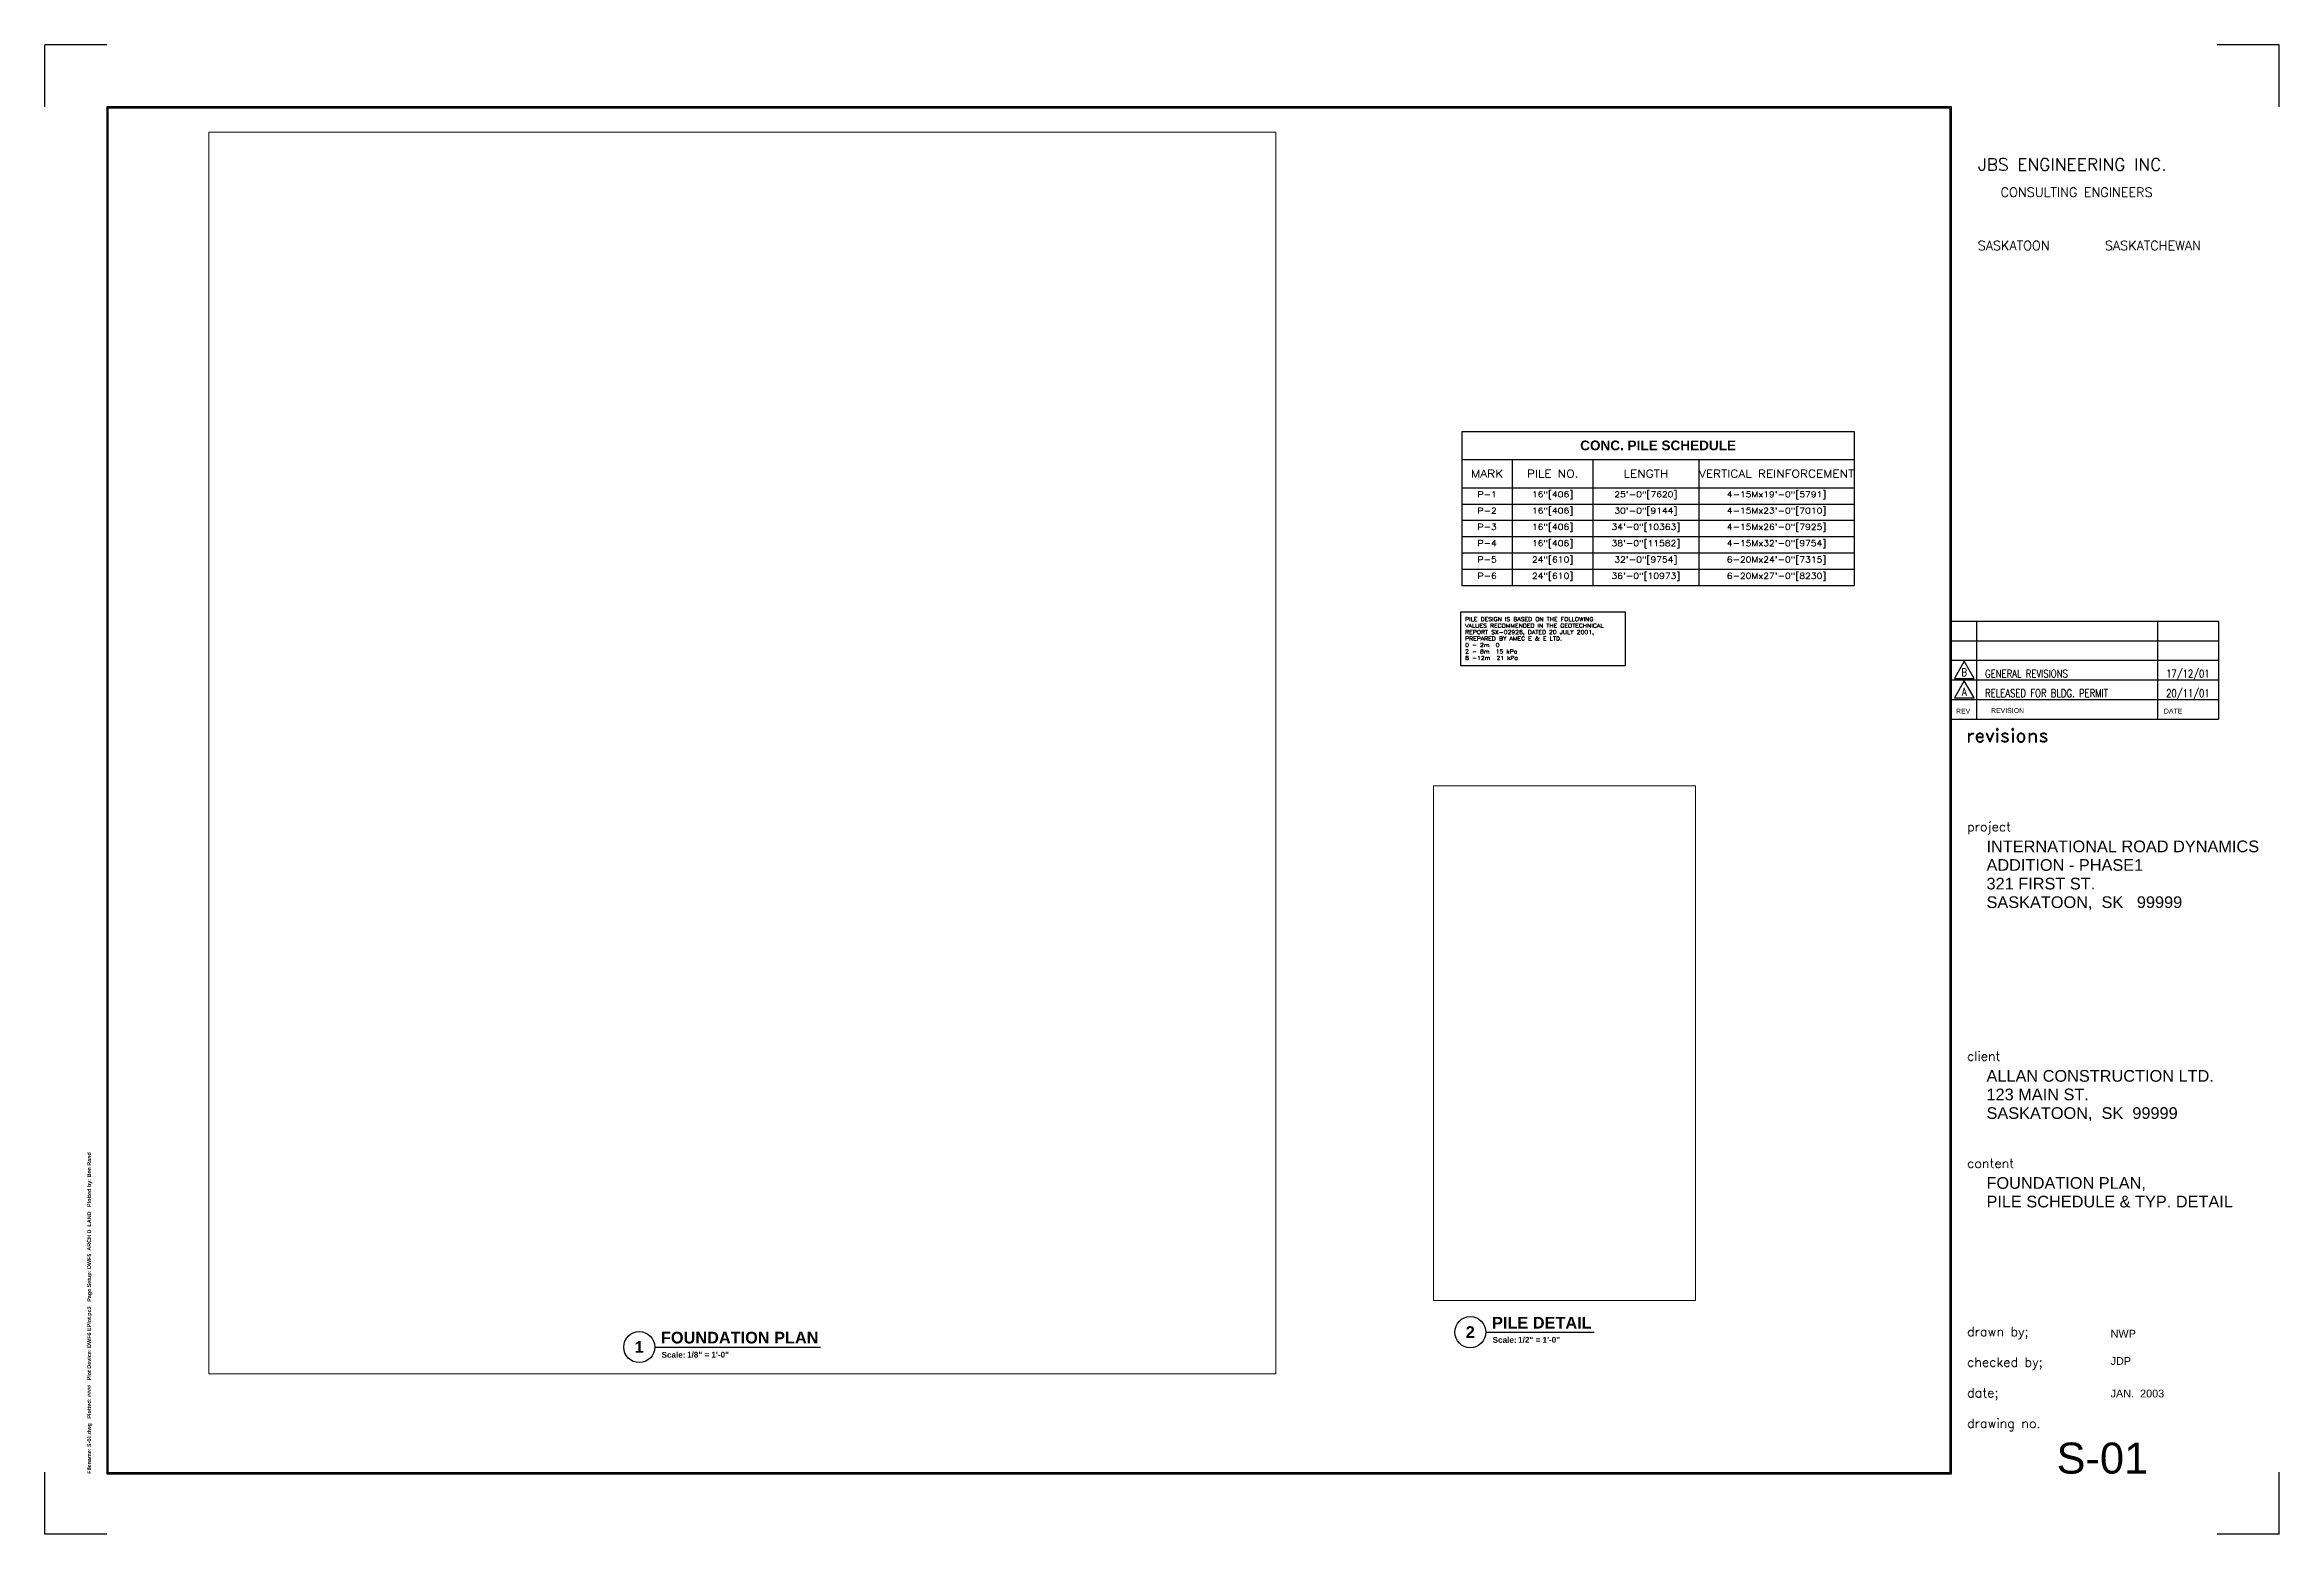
# Paper-space layout 'FOUNDATION PLAN' of a CAD drawing. Header units: inches. Extents: x -0.3 to 35.7, y -0.7 to 23.3.
import ezdxf
from ezdxf.enums import TextEntityAlignment as Align

# ---------------------------------------------------------------- set-up
doc = ezdxf.new("R2010")
doc.units = ezdxf.units.IN
doc.header["$MEASUREMENT"] = 0
doc.layers.get('0').update_dxf_attribs({"linetype": 'CONTINUOUS'})
for name, color, linetype in [('PS_Annot', 5, 'CONTINUOUS'), ('Struc_Plan_Fdn_Dim', 2, 'CONTINUOUS'), ('TB_BORDER', 6, 'CONTINUOUS'), ('TB_CORNERS', 1, 'CONTINUOUS'), ('TB_INFORMATION', 3, 'CONTINUOUS'), ('TB_TEXT1', 160, 'CONTINUOUS'), ('TB_TEXT3', 10, 'CONTINUOUS'), ('TB_TEXT4', 4, 'CONTINUOUS'), ('TEXT', 4, 'CONTINUOUS'), ('TITLE', 7, 'CONTINUOUS'), ('TS-TEXT2', 7, 'CONTINUOUS')]:
    doc.layers.add(name, color=color, linetype=linetype)
doc.layers.add('PS_Viewport', color=220, linetype='CONTINUOUS', plot=False)
doc.styles.add('ROMANC', font='romanc')
doc.styles.add('ROMAND', font='ROMAND')
doc.styles.add('ROMANS-115', font='romans.shx', dxfattribs={"width": 1.15})
doc.styles.add('ROMANS-80', font='romans.shx', dxfattribs={"width": 0.8})
doc.styles.add('SANSERIF', font='sanss___.ttf')
doc.styles.add('SANSSERIFBOLD', font='sanssb__.ttf')

# ---------------------------------------------------------------- blocks, each defined once
blk = doc.blocks.new('Rev')
at = {"color": 4}
blk.add_lwpolyline([(1.243, 0.24), (1.083, -0.036), (1.402, -0.036)], close=True, dxfattribs=at)
at = {"layer": 'TEXT', "style": 'ROMANS-80', "width": 0.8}
blk.add_attdef('REV', text='', height=0.125, dxfattribs=at).set_placement((1.242, 0.062), align=Align.MIDDLE)
for p in [(1.578, -0.06), (4.494, -0.06)]:
    blk.add_attdef('REV', text='', height=0.125, dxfattribs=at).set_placement(p, align=Align.BOTTOM_LEFT)
blk = doc.blocks.new('*T1')
at = {"layer": 'PS_Annot', "color": 0, "lineweight": -2}
for p, q in [((0, 0), (0.811, 0)), ((0, 0), (0, -0.453)), ((0.811, 0), (2.108, 0)), ((2.108, 0), (3.818, 0)), ((3.818, 0), (6.318, 0)), ((6.318, 0), (6.318, -0.453)), ((0, -0.453), (0.811, -0.453)), ((0, -0.453), (0, -0.907)), ((0.811, -0.453), (2.108, -0.453)), ((0.811, -0.453), (0.811, -0.907)), ((2.108, -0.453), (3.818, -0.453)), ((2.108, -0.453), (2.108, -0.907)), ((3.818, -0.453), (6.318, -0.453)), ((3.818, -0.453), (3.818, -0.907)), ((6.318, -0.453), (6.318, -0.907)), ((0, -0.907), (0.811, -0.907)), ((0, -0.907), (0, -1.17)), ((0.811, -0.907), (2.108, -0.907)), ((0.811, -0.907), (0.811, -1.17)), ((2.108, -0.907), (3.818, -0.907)), ((2.108, -0.907), (2.108, -1.17)), ((3.818, -0.907), (6.318, -0.907)), ((3.818, -0.907), (3.818, -1.17)), ((6.318, -0.907), (6.318, -1.17)), ((0, -1.17), (0.811, -1.17)), ((0, -1.17), (0, -1.432)), ((0, -1.432), (0.811, -1.432)), ((0, -1.432), (0, -1.695)), ((0.811, -1.17), (2.108, -1.17)), ((0.811, -1.17), (0.811, -1.432)), ((0.811, -1.432), (2.108, -1.432)), ((0.811, -1.432), (0.811, -1.695)), ((2.108, -1.17), (3.818, -1.17)), ((2.108, -1.17), (2.108, -1.432)), ((2.108, -1.432), (3.818, -1.432)), ((2.108, -1.432), (2.108, -1.695)), ((3.818, -1.17), (6.318, -1.17)), ((3.818, -1.17), (3.818, -1.432)), ((3.818, -1.432), (6.318, -1.432)), ((3.818, -1.432), (3.818, -1.695)), ((6.318, -1.17), (6.318, -1.432)), ((6.318, -1.432), (6.318, -1.695)), ((0, -1.695), (0.811, -1.695)), ((0, -1.695), (0, -1.958)), ((0.811, -1.695), (2.108, -1.695)), ((0.811, -1.695), (0.811, -1.958)), ((2.108, -1.695), (3.818, -1.695)), ((2.108, -1.695), (2.108, -1.958)), ((3.818, -1.695), (6.318, -1.695)), ((3.818, -1.695), (3.818, -1.958)), ((6.318, -1.695), (6.318, -1.958)), ((0, -1.958), (0.811, -1.958)), ((0, -1.958), (0, -2.221)), ((0.811, -1.958), (2.108, -1.958)), ((0.811, -1.958), (0.811, -2.221)), ((2.108, -1.958), (3.818, -1.958)), ((2.108, -1.958), (2.108, -2.221)), ((3.818, -1.958), (6.318, -1.958)), ((3.818, -1.958), (3.818, -2.221)), ((6.318, -1.958), (6.318, -2.221)), ((0, -2.221), (0.811, -2.221)), ((0, -2.221), (0, -2.484)), ((0, -2.484), (0.811, -2.484)), ((0.811, -2.221), (2.108, -2.221)), ((0.811, -2.221), (0.811, -2.484)), ((0.811, -2.484), (2.108, -2.484)), ((2.108, -2.221), (3.818, -2.221)), ((2.108, -2.221), (2.108, -2.484)), ((2.108, -2.484), (3.818, -2.484)), ((3.818, -2.221), (6.318, -2.221)), ((3.818, -2.221), (3.818, -2.484)), ((3.818, -2.484), (6.318, -2.484)), ((6.318, -2.221), (6.318, -2.484))]:
    blk.add_line(p, q, dxfattribs=at)
at = {"layer": 'PS_Annot', "color": 0}
for s, insert, char_height, width, attachment_point, style in [('CONC. PILE SCHEDULE', (3.159, -0.227), 0.15625, 6.19828, 5, 'SANSSERIFBOLD'), ('MARK', (0.405, -0.68), 0.125, 0.69091, 5, 'ROMANS-115'), ('PILE NO.', (1.46, -0.68), 0.125, 1.17729, 5, 'ROMANS-115'), ('LENGTH', (2.963, -0.68), 0.125, 1.59007, 5, 'ROMANS-115'), ('VERTICAL REINFORCEMENT', (5.068, -0.68), 0.125, 2.38, 5, 'ROMANS-115'), ('P-1', (0.405, -0.967), 0.0938, 0.69091, 2, 'ROMANS-115'), ('16"[406]', (1.46, -0.967), 0.0938, 1.17729, 2, 'ROMANS-115'), ('25\'-0"[7620]', (2.963, -0.967), 0.09375, 1.59007, 2, 'ROMANS-115'), ('4-15Mx19\'-0"[5791]', (5.068, -0.967), 0.09375, 2.38, 2, 'ROMANS-115'), ('P-2', (0.405, -1.23), 0.0938, 0.69091, 2, 'ROMANS-115'), ('16"[406]', (1.46, -1.23), 0.0938, 1.17729, 2, 'ROMANS-115'), ('30\'-0"[9144]', (2.963, -1.23), 0.09375, 1.59007, 2, 'ROMANS-115'), ('4-15Mx23\'-0"[7010]', (5.068, -1.23), 0.09375, 2.38, 2, 'ROMANS-115'), ('P-3', (0.405, -1.492), 0.0938, 0.69091, 2, 'ROMANS-115'), ('P-4', (0.405, -1.755), 0.0938, 0.69091, 2, 'ROMANS-115'), ('16"[406]', (1.46, -1.492), 0.0938, 1.17729, 2, 'ROMANS-115'), ('16"[406]', (1.46, -1.755), 0.0938, 1.17729, 2, 'ROMANS-115'), ('34\'-0"[10363]', (2.963, -1.492), 0.09375, 1.59007, 2, 'ROMANS-115'), ('38\'-0"[11582]', (2.963, -1.755), 0.09375, 1.59007, 2, 'ROMANS-115'), ('4-15Mx26\'-0"[7925]', (5.068, -1.492), 0.09375, 2.38, 2, 'ROMANS-115'), ('4-15Mx32\'-0"[9754]', (5.068, -1.755), 0.09375, 2.38, 2, 'ROMANS-115'), ('P-5', (0.405, -2.018), 0.0938, 0.69091, 2, 'ROMANS-115'), ('24"[610]', (1.46, -2.018), 0.0938, 1.17729, 2, 'ROMANS-115'), ('32\'-0"[9754]', (2.963, -2.018), 0.09375, 1.59007, 2, 'ROMANS-115'), ('6-20Mx24\'-0"[7315]', (5.068, -2.018), 0.09375, 2.38, 2, 'ROMANS-115'), ('P-6', (0.405, -2.281), 0.0938, 0.69091, 2, 'ROMANS-115'), ('24"[610]', (1.46, -2.281), 0.0938, 1.17729, 2, 'ROMANS-115'), ('36\'-0"[10973]', (2.963, -2.281), 0.09375, 1.59007, 2, 'ROMANS-115'), ('6-20Mx27\'-0"[8230]', (5.068, -2.281), 0.09375, 2.38, 2, 'ROMANS-115')]:
    blk.add_mtext(s, dxfattribs=dict(at, insert=insert, char_height=char_height, width=width, attachment_point=attachment_point, style=style))
blk = doc.blocks.new('title-NO FIELD CODES')
at = {"layer": 'TB_BORDER'}
for p, q in [((1, 23), (1, 0.975)), ((30.718, 23), (1, 23)), ((1.02, 22.98), (1.02, 0.994)), ((30.698, 22.98), (1.02, 22.98)), ((30.698, 0.994), (30.698, 22.98)), ((30.718, 0.975), (30.718, 23)), ((1, 0.975), (30.718, 0.975)), ((1.02, 0.994), (30.698, 0.994))]:
    blk.add_line(p, q, dxfattribs=at)
at = {"layer": 'TB_CORNERS'}
for p, q in [((0, 23), (0, 24)), ((1, 24), (0, 24)), ((36, 24), (35, 24)), ((36, 23), (36, 24)), ((0, 0), (0, 1)), ((36, 0), (36, 1)), ((1, 0), (0, 0)), ((36, 0), (35, 0))]:
    blk.add_line(p, q, dxfattribs=at)
at = {"layer": 'TB_INFORMATION'}
for p, q in [((30.718, 14.713), (35.02, 14.713)), ((31.124, 14.713), (31.124, 13.136)), ((34.04, 14.713), (34.04, 13.136)), ((35.02, 14.713), (35.02, 13.136)), ((30.718, 14.398), (35.02, 14.398)), ((30.718, 14.082), (35.02, 14.082)), ((30.718, 13.767), (35.02, 13.767)), ((30.718, 13.451), (35.02, 13.451)), ((30.718, 13.136), (35.02, 13.136))]:
    blk.add_line(p, q, dxfattribs=at)
at = {"layer": 'TB_TEXT1', "width": 1.0217}
for s, height, style, p in [('JBS ENGINEERING INC.', 0.1972, 'ROMANC', (31.147, 21.971)), ('CONSULTING ENGINEERS', 0.1479, 'ROMAND', (31.51, 21.549)), ('SASKATOON       SASKATCHEWAN', 0.1479, 'ROMAND', (31.141, 20.69))]:
    blk.add_text(s, height=height, dxfattribs=dict(at, style=style)).set_placement(p)
at = {"layer": 'TB_TEXT3', "ltscale": 15, "style": 'SANSERIF', "flags": 8}
for tag, p in [('PROJECT_NAME', (31.283, 10.99)), ('PROJECT_PHASE', (31.283, 10.69)), ('PROJECT_STREET', (31.283, 10.39)), ('PROJECT_CITY', (31.283, 10.091)), ('CLIENT_NAME', (31.283, 7.292)), ('CLIENT_STREET', (31.283, 6.993)), ('CLIENT_CITY', (31.283, 6.693))]:
    blk.add_attdef(tag, p, '', height=0.188, dxfattribs=at)
at = {"layer": 'TB_TEXT3', "color": 10, "ltscale": 15, "style": 'SANSERIF', "flags": 8}
for tag, p in [('SHEET_CONTENT1', (31.283, 5.567)), ('SHEET_CONTENT2', (31.283, 5.267))]:
    blk.add_attdef(tag, p, '', height=0.188, dxfattribs=at)
at = {"layer": 'TB_TEXT3', "color": 10, "style": 'SANSERIF', "flags": 8}
for tag, p in [('DRAW', (33.282, 3.171)), ('CHECK', (33.282, 2.73))]:
    blk.add_attdef(tag, p, '', height=0.125, dxfattribs=at)
at = {"layer": 'TB_TEXT3', "style": 'SANSERIF', "flags": 8}
blk.add_attdef('DATE', (33.282, 2.206), '', height=0.125, dxfattribs=at)
blk.add_attdef('X', text='', height=0.5, dxfattribs=at).set_placement((32.412, 1.478), align=Align.TOP_LEFT)
at = {"layer": 'TB_TEXT4', "width": 1.0217}
for s, p in [('REV', (30.792, 13.224)), ('REVISION', (31.356, 13.233)), ('DATE', (34.141, 13.224))]:
    blk.add_text(s, height=0.0789, dxfattribs=at).set_placement(p)
at = {"layer": 'TB_TEXT4', "style": 'ROMAND', "width": 1.0217}
for s, height, p in [('revisions', 0.2188, (30.953, 12.764)), ('project', 0.1479, (30.97, 11.328)), ('client', 0.1479, (30.97, 7.63)), ('content', 0.1479, (30.97, 5.905)), ('drawn by;', 0.1479, (30.97, 3.193)), ('checked by;', 0.1479, (30.97, 2.7)), ('date;', 0.1479, (30.97, 2.207)), ('drawing no.', 0.1479, (30.97, 1.714))]:
    blk.add_text(s, height=height, dxfattribs=at).set_placement(p)
blk = doc.blocks.new('*B7')
blk.add_line((0.842, -0.513), (2.59, -0.513))
at = {"lineweight": 25}
blk.add_circle((0.592, -0.513), 0.25, dxfattribs=at)
at = {"insert": (0.952, -0.591), "char_height": 0.0938, "width": 0.39163, "attachment_point": 1, "style": 'SANSSERIFBOLD'}
blk.add_mtext('Scale: ', dxfattribs=at)
at = {"ltscale": 15, "style": 'SANSSERIFBOLD', "flags": 8}
blk.add_attdef('VIEWNAME', text='', height=0.188, dxfattribs=at).set_placement((0.942, -0.511), align=Align.BOTTOM_LEFT)
blk.add_attdef('#', text='', height=0.188, dxfattribs=at).set_placement((0.592, -0.511), align=Align.MIDDLE_CENTER)
blk.add_attdef('VPSCALE', text='', height=0.0938, dxfattribs=at).set_placement((1.362, -0.589), align=Align.TOP_LEFT)
blk = doc.blocks.new('*B6')
blk.add_line((0.842, -0.513), (3.512, -0.513))
at = {"lineweight": 25}
blk.add_circle((0.592, -0.513), 0.25, dxfattribs=at)
at = {"insert": (0.952, -0.591), "char_height": 0.0938, "width": 0.39163, "attachment_point": 1, "style": 'SANSSERIFBOLD'}
blk.add_mtext('Scale: ', dxfattribs=at)
at = {"ltscale": 15, "style": 'SANSSERIFBOLD', "flags": 8}
blk.add_attdef('VIEWNAME', text='', height=0.188, dxfattribs=at).set_placement((0.942, -0.511), align=Align.BOTTOM_LEFT)
blk.add_attdef('#', text='', height=0.188, dxfattribs=at).set_placement((0.592, -0.511), align=Align.MIDDLE_CENTER)
blk.add_attdef('VPSCALE', text='', height=0.0938, dxfattribs=at).set_placement((1.362, -0.589), align=Align.TOP_LEFT)

psp = doc.layouts.new('FOUNDATION PLAN')

# ---------------------------------------------------------------- linework, layer by layer
at = {"layer": 'PS_Annot'}
psp.add_lwpolyline([(22.469, 14.15), (25.119, 14.15), (25.119, 13.279), (22.469, 13.279)], close=True, dxfattribs=at)

# ---------------------------------------------------------------- block references
psp.add_blockref('*T1', (22.49, 17.057))
for name, p, values in [('*B6', (8.643, 2.817), {'#': '1', 'VIEWNAME': 'FOUNDATION PLAN', 'VPSCALE': '1/8" = 1\'-0"'}), ('*B7', (22.032, 3.057), {'#': '2', 'VIEWNAME': 'PILE DETAIL', 'VPSCALE': '1/2" = 1\'-0"'})]:
    psp.add_blockref(name, p, dxfattribs=at).add_auto_attribs(values)
at = {"layer": 'Struc_Plan_Fdn_Dim'}
ref = psp.add_blockref('Rev', (29.339, 13.113), dxfattribs=at)
ref.add_attrib('REV', 'B', dxfattribs={"layer": 'TEXT', "height": 0.125, "style": 'ROMANS-80', "width": 0.8}).set_placement((30.581, 13.175), align=Align.MIDDLE)
ref.add_attrib('REV', 'GENERAL REVISIONS', dxfattribs={"layer": 'TEXT', "height": 0.125, "style": 'ROMANS-80', "width": 0.8}).set_placement((30.917, 13.054), align=Align.BOTTOM_LEFT)
ref.add_attrib('REV', '17/12/01', dxfattribs={"layer": 'TEXT', "height": 0.125, "style": 'ROMANS-80', "width": 0.8}).set_placement((33.833, 13.054), align=Align.BOTTOM_LEFT)
ref = psp.add_blockref('Rev', (29.339, 12.799), dxfattribs=at)
ref.add_attrib('REV', 'A', dxfattribs={"layer": 'TEXT', "height": 0.125, "style": 'ROMANS-80', "width": 0.8}).set_placement((30.581, 12.861), align=Align.MIDDLE)
ref.add_attrib('REV', 'RELEASED FOR BLDG. PERMIT', dxfattribs={"layer": 'TEXT', "height": 0.125, "style": 'ROMANS-80', "width": 0.8}).set_placement((30.917, 12.739), align=Align.BOTTOM_LEFT)
ref.add_attrib('REV', '20/11/01', dxfattribs={"layer": 'TEXT', "height": 0.125, "style": 'ROMANS-80', "width": 0.8}).set_placement((33.833, 12.739), align=Align.BOTTOM_LEFT)
at = {"layer": 'TITLE'}
psp.add_blockref('title-NO FIELD CODES', (-0.343, -0.713), dxfattribs=at).add_auto_attribs({'X': 'S-01', 'DATE': 'JAN.  2003', 'CHECK': 'JDP', 'DRAW': 'NWP', 'SHEET_CONTENT1': 'FOUNDATION PLAN,', 'SHEET_CONTENT2': 'PILE SCHEDULE & TYP. DETAIL', 'PROJECT_NAME': 'INTERNATIONAL ROAD DYNAMICS', 'PROJECT_PHASE': 'ADDITION - PHASE1', 'PROJECT_STREET': '321 FIRST ST.', 'PROJECT_CITY': 'SASKATOON,  SK   99999', 'CLIENT_NAME': 'ALLAN CONSTRUCTION LTD.', 'CLIENT_STREET': '123 MAIN ST.', 'CLIENT_CITY': 'SASKATOON,  SK  99999'})

# ---------------------------------------------------------------- texts
at = {"layer": 'PS_Annot', "insert": (22.54, 14.063), "char_height": 0.0625, "width": 2.53958, "attachment_point": 1, "style": 'ROMANS-115'}
psp.add_mtext('PILE DESIGN IS BASED ON THE FOLLOWING VALUES RECOMMENDED IN THE GEOTECHNICAL REPORT SX-02926, DATED 20 JULY 2001, PREPARED BY AMEC E & E LTD.\\P0 - 2m  0\\P2 - 8m  15 kPa\\P8 -12m  21 kPa', dxfattribs=at)
at = {"layer": 'TS-TEXT2', "ltscale": 15, "insert": (0.342, 0.263), "char_height": 0.0625, "width": 20, "attachment_point": 1, "rotation": 90, "style": 'SANSSERIFBOLD'}
psp.add_mtext('Filename: S-01.dwg   Plotted: ####   Plot Device: DWF6 EPlot.pc3   Page Setup: DWF6_ARCH D_LAND   Plotted by: Ben Rand', dxfattribs=at)

# ---------------------------------------------------------------- viewports
at = {"layer": 'PS_Viewport'}
vp = psp.add_viewport(center=(10.895, 11.874), size=(17.192, 20.0059), view_center_point=(415.694, -586.972), view_height=1920.5655, dxfattribs=at)
vp.frozen_layers = ['0', 'PS_Annot', 'PS_Viewport', 'Struc_Plan_Fdn_Dim', 'TEXT']
vp = psp.add_viewport(center=(24.142, 7.201), size=(4.22, 8.2891), view_center_point=(1911.345, -659.999), view_height=198.9396, status=3, dxfattribs=at)
vp.frozen_layers = ['0', 'PS_Annot', 'PS_Viewport', 'Struc_Plan_Fdn_Dim', 'TEXT']

doc.saveas('drawing.dxf')
